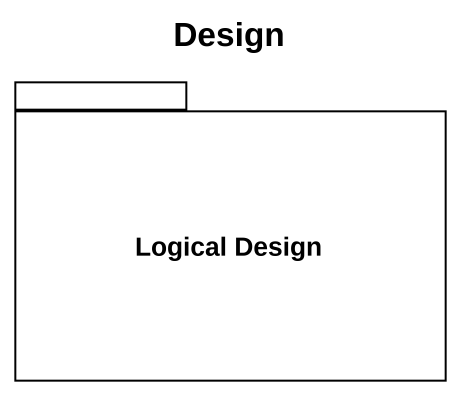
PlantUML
@startuml
title Design
package "Logical Design" as Logical_Design {
}
@enduml
